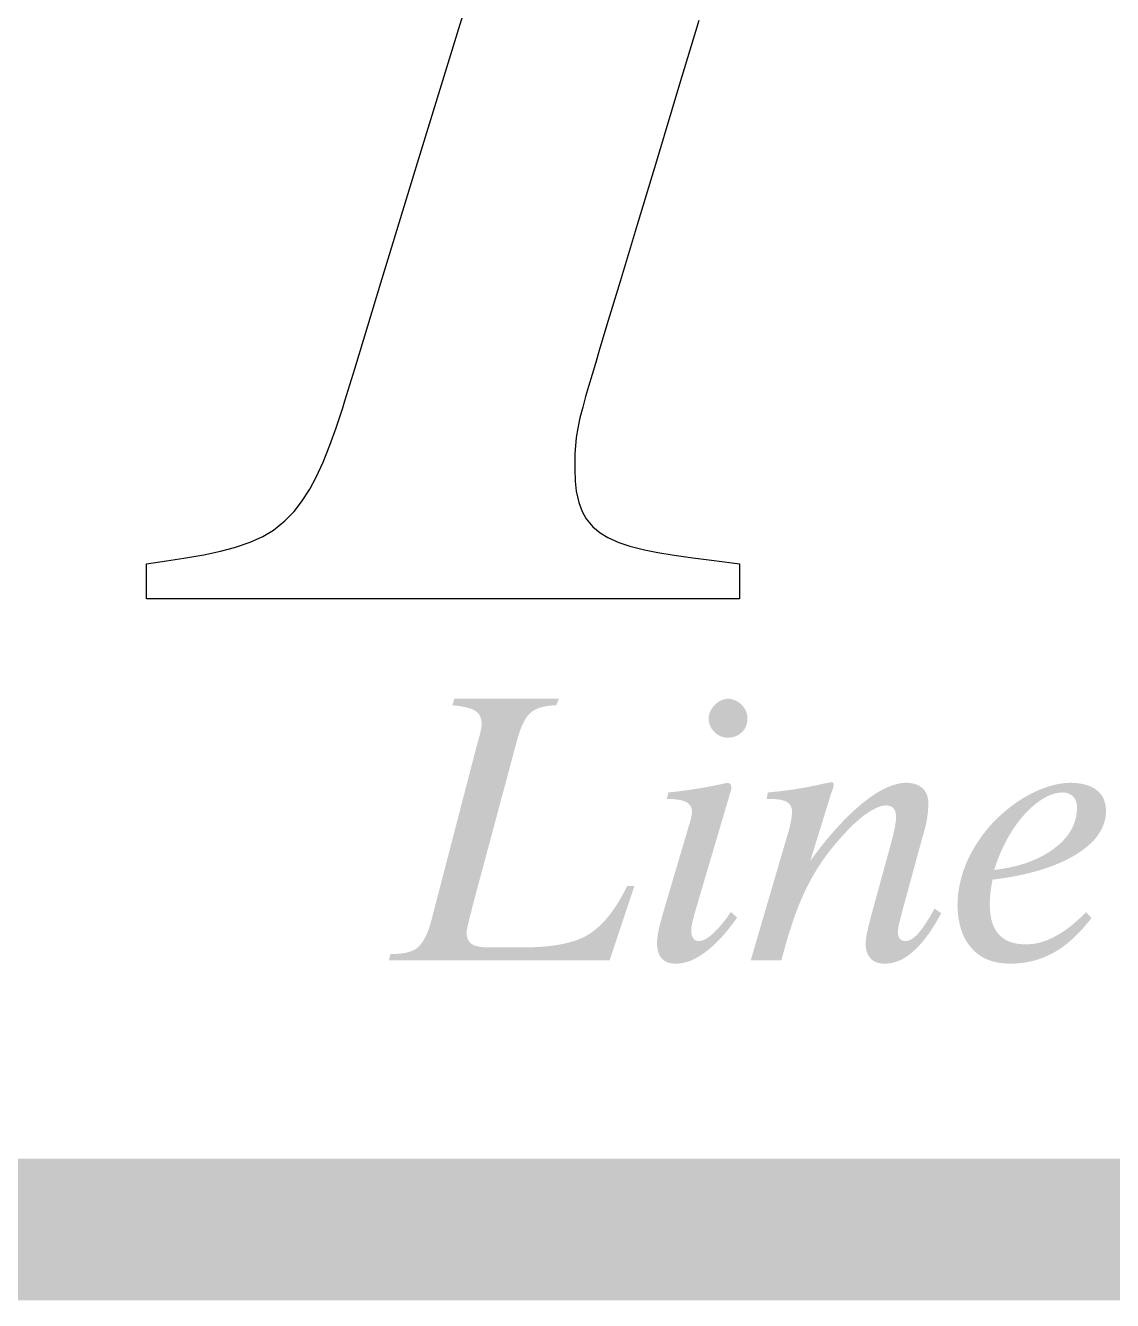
# Model space of a CAD drawing. Header units: millimetres. Extents: x 1167 to 1422, y 250 to 431.
# Drawn here: x 1280.9 to 1287.38, y 249.58 to 257.18 of the extents above; entities that cross this region are included whole.
import ezdxf

# ---------------------------------------------------------------- set-up
doc = ezdxf.new("R2010")
doc.units = ezdxf.units.MM
doc.header["$LTSCALE"] = 10
doc.layers.get('0').update_dxf_attribs({"linetype": 'CONTINUOUS'})

msp = doc.modelspace()

# ---------------------------------------------------------------- hatches: boundary and pattern name
h = msp.add_hatch(color=4)
edge = h.paths.add_edge_path()
edge.add_spline(control_points=[(1283.5651, 251.6992), (1283.5434, 251.7116), (1283.5323, 251.7366), (1283.5323, 251.7826), (1283.5408, 251.8175), (1283.5553, 251.876)], knot_values=[0, 0, 0, 0, 0.785714, 0.785714, 1, 1, 1, 1], degree=3, periodic=0)
edge.add_spline(control_points=[(1283.5553, 251.876), (1283.5605, 251.8904), (1283.5625, 251.9029), (1283.5638, 251.9114)], knot_values=[0, 0, 0, 0, 1, 1, 1, 1], degree=3, periodic=0)
edge.add_spline(control_points=[(1283.5638, 251.9114), (1283.6545, 252.2495), (1283.7452, 252.5875), (1283.8359, 252.9256)], knot_values=[0, 0, 0, 0, 1, 1, 1, 1], degree=3, periodic=0)
edge.add_spline(control_points=[(1283.8359, 252.9256), (1283.8576, 253.0024), (1283.8839, 253.0544), (1283.9167, 253.082)], knot_values=[0, 0, 0, 0, 1, 1, 1, 1], degree=3, periodic=0)
edge.add_spline(control_points=[(1283.9167, 253.082), (1283.9489, 253.1083), (1283.9995, 253.1221), (1284.0666, 253.124)], knot_values=[0, 0, 0, 0, 1, 1, 1, 1], degree=3, periodic=0)
edge.add_spline(control_points=[(1284.0666, 253.124), (1284.0718, 253.137), (1284.0771, 253.1499), (1284.0824, 253.1628)], knot_values=[0, 0, 0, 0, 1, 1, 1, 1], degree=3, periodic=0)
edge.add_spline(control_points=[(1284.0824, 253.1628), (1283.8747, 253.1628), (1283.667, 253.1628), (1283.4593, 253.1628)], knot_values=[0, 0, 0, 0, 1, 1, 1, 1], degree=3, periodic=0)
edge.add_spline(control_points=[(1283.4593, 253.1628), (1283.4556, 253.1499), (1283.4519, 253.137), (1283.4481, 253.124)], knot_values=[0, 0, 0, 0, 1, 1, 1, 1], degree=3, periodic=0)
edge.add_spline(control_points=[(1283.4481, 253.124), (1283.5119, 253.1181), (1283.5566, 253.1076), (1283.5829, 253.0918)], knot_values=[0, 0, 0, 0, 1, 1, 1, 1], degree=3, periodic=0)
edge.add_spline(control_points=[(1283.5829, 253.0918), (1283.6098, 253.0747), (1283.6216, 253.0485), (1283.6216, 253.0024), (1283.6203, 252.9893), (1283.617, 252.9748)], knot_values=[0, 0, 0, 0, 0.728571, 0.728571, 1, 1, 1, 1], degree=3, periodic=0)
edge.add_spline(control_points=[(1283.617, 252.9748), (1283.6144, 252.9584), (1283.6072, 252.9328), (1283.5973, 252.8993)], knot_values=[0, 0, 0, 0, 1, 1, 1, 1], degree=3, periodic=0)
edge.add_spline(control_points=[(1283.5973, 252.8993), (1283.506, 252.5479), (1283.4146, 252.1965), (1283.3016, 251.7616), (1283.274, 251.7077), (1283.2424, 251.6814)], knot_values=[0, 0, 0, 0, 0.808065, 0.808065, 1, 1, 1, 1], degree=3, periodic=0)
edge.add_spline(control_points=[(1283.2424, 251.6814), (1283.2115, 251.6538), (1283.1609, 251.6407), (1283.0886, 251.6413)], knot_values=[0, 0, 0, 0, 1, 1, 1, 1], degree=3, periodic=0)
edge.add_spline(control_points=[(1283.0788, 251.6413), (1283.0757, 251.6286), (1283.0726, 251.6159), (1283.0696, 251.6032)], knot_values=[0, 0, 0, 0, 1, 1, 1, 1], degree=3, periodic=0)
edge.add_spline(control_points=[(1283.0696, 251.6032), (1283.5079, 251.6032), (1283.9463, 251.6032), (1284.3847, 251.6032)], knot_values=[0, 0, 0, 0, 1, 1, 1, 1], degree=3, periodic=0)
edge.add_spline(control_points=[(1284.3847, 251.6032), (1284.434, 251.7509), (1284.4833, 251.8985), (1284.5326, 252.0462)], knot_values=[0, 0, 0, 0, 1, 1, 1, 1], degree=3, periodic=0)
edge.add_spline(control_points=[(1284.5326, 252.0462), (1284.5181, 252.0462), (1284.5036, 252.0462), (1284.4892, 252.0462)], knot_values=[0, 0, 0, 0, 1, 1, 1, 1], degree=3, periodic=0)
edge.add_spline(control_points=[(1284.4892, 252.0462), (1284.4208, 251.9049), (1284.3436, 251.8094), (1284.1731, 251.7044), (1284.039, 251.6801), (1283.805, 251.6801), (1283.7511, 251.6801), (1283.6972, 251.6801)], knot_values=[0, 0, 0, 0, 0.434081, 0.434081, 0.869651, 0.869651, 1, 1, 1, 1], degree=3, periodic=0)
edge.add_spline(control_points=[(1283.6972, 251.6801), (1283.6315, 251.6788), (1283.5868, 251.6847), (1283.5651, 251.6992)], knot_values=[0, 0, 0, 0, 1, 1, 1, 1], degree=3, periodic=0)
h = msp.add_hatch(color=4)
edge = h.paths.add_edge_path()
edge.add_spline(control_points=[(1285.1727, 252.963), (1285.1957, 252.9847), (1285.2062, 253.0123), (1285.2062, 253.0761), (1285.1957, 253.1023), (1285.1714, 253.1267)], knot_values=[0, 0, 0, 0, 0.525773, 0.525773, 1, 1, 1, 1], degree=3, periodic=0)
edge.add_spline(control_points=[(1285.1714, 253.1267), (1285.149, 253.1497), (1285.1208, 253.1615), (1285.0899, 253.1628)], knot_values=[0, 0, 0, 0, 1, 1, 1, 1], degree=3, periodic=0)
edge.add_spline(control_points=[(1285.0899, 253.1628), (1285.061, 253.1615), (1285.0353, 253.1497), (1285.0117, 253.1254)], knot_values=[0, 0, 0, 0, 1, 1, 1, 1], degree=3, periodic=0)
edge.add_spline(control_points=[(1285.0117, 253.1254), (1284.9874, 253.101), (1284.9755, 253.0747), (1284.9755, 253.0136), (1284.9874, 252.986), (1285.0104, 252.9643)], knot_values=[0, 0, 0, 0, 0.473118, 0.473118, 1, 1, 1, 1], degree=3, periodic=0)
edge.add_spline(control_points=[(1285.0104, 252.9643), (1285.0334, 252.9413), (1285.0597, 252.9302), (1285.0899, 252.9315)], knot_values=[0, 0, 0, 0, 1, 1, 1, 1], degree=3, periodic=0)
edge.add_spline(control_points=[(1285.0899, 252.9315), (1285.1234, 252.9302), (1285.151, 252.9413), (1285.1727, 252.963)], knot_values=[0, 0, 0, 0, 1, 1, 1, 1], degree=3, periodic=0)
h = msp.add_hatch(color=4)
edge = h.paths.add_edge_path()
edge.add_spline(control_points=[(1285.1017, 252.595), (1285.1044, 252.6029), (1285.1063, 252.6101), (1285.1076, 252.6173)], knot_values=[0, 0, 0, 0, 1, 1, 1, 1], degree=3, periodic=0)
edge.add_spline(control_points=[(1285.1076, 252.6173), (1285.1103, 252.6226), (1285.1103, 252.6285), (1285.1103, 252.6416), (1285.109, 252.6475), (1285.1044, 252.6535)], knot_values=[0, 0, 0, 0, 0.45, 0.45, 1, 1, 1, 1], degree=3, periodic=0)
edge.add_spline(control_points=[(1285.1044, 252.6535), (1285.0998, 252.6587), (1285.0932, 252.6607), (1285.0853, 252.662)], knot_values=[0, 0, 0, 0, 1, 1, 1, 1], degree=3, periodic=0)
edge.add_spline(control_points=[(1285.0853, 252.662), (1285.0827, 252.6607), (1285.0715, 252.6587), (1285.0498, 252.6535)], knot_values=[0, 0, 0, 0, 1, 1, 1, 1], degree=3, periodic=0)
edge.add_spline(control_points=[(1285.0498, 252.6535), (1284.9492, 252.6318), (1284.8428, 252.6153), (1284.735, 252.6042)], knot_values=[0, 0, 0, 0, 1, 1, 1, 1], degree=3, periodic=0)
edge.add_spline(control_points=[(1284.735, 252.6042), (1284.7321, 252.5915), (1284.7293, 252.5788), (1284.7264, 252.566)], knot_values=[0, 0, 0, 0, 1, 1, 1, 1], degree=3, periodic=0)
edge.add_spline(control_points=[(1284.7264, 252.566), (1284.7817, 252.5647), (1284.8217, 252.5588), (1284.8428, 252.5463)], knot_values=[0, 0, 0, 0, 1, 1, 1, 1], degree=3, periodic=0)
edge.add_spline(control_points=[(1284.8428, 252.5463), (1284.8645, 252.5345), (1284.8756, 252.5141), (1284.8756, 252.474), (1284.871, 252.4491), (1284.8599, 252.4129)], knot_values=[0, 0, 0, 0, 0.655738, 0.655738, 1, 1, 1, 1], degree=3, periodic=0)
edge.add_spline(control_points=[(1284.8599, 252.4129), (1284.8594, 252.412), (1284.859, 252.4112), (1284.8585, 252.4103)], knot_values=[0, 0, 0, 0, 1, 1, 1, 1], degree=3, periodic=0)
edge.add_spline(control_points=[(1284.8585, 252.4103), (1284.8082, 252.2398), (1284.7578, 252.0694), (1284.7074, 251.899)], knot_values=[0, 0, 0, 0, 1, 1, 1, 1], degree=3, periodic=0)
edge.add_spline(control_points=[(1284.7074, 251.899), (1284.6929, 251.8464), (1284.6818, 251.8063), (1284.6758, 251.7787)], knot_values=[0, 0, 0, 0, 1, 1, 1, 1], degree=3, periodic=0)
edge.add_spline(control_points=[(1284.6758, 251.7787), (1284.6712, 251.7498), (1284.6673, 251.7261), (1284.6673, 251.6656), (1284.6772, 251.6341), (1284.7153, 251.5933), (1284.7435, 251.5835), (1284.8349, 251.5835), (1284.8934, 251.6052), (1284.9552, 251.6525)], knot_values=[0, 0, 0, 0, 0.11924, 0.11924, 0.365671, 0.365671, 0.612101, 0.612101, 1, 1, 1, 1], degree=3, periodic=0)
edge.add_spline(control_points=[(1284.9552, 251.6525), (1285.0176, 251.6978), (1285.08, 251.7669), (1285.1451, 251.8582)], knot_values=[0, 0, 0, 0, 1, 1, 1, 1], degree=3, periodic=0)
edge.add_spline(control_points=[(1285.1451, 251.8582), (1285.1326, 251.8694), (1285.1201, 251.8806), (1285.1076, 251.8917)], knot_values=[0, 0, 0, 0, 1, 1, 1, 1], degree=3, periodic=0)
edge.add_spline(control_points=[(1285.1076, 251.8917), (1285.0695, 251.8365), (1285.0347, 251.7931), (1285.0005, 251.7629)], knot_values=[0, 0, 0, 0, 1, 1, 1, 1], degree=3, periodic=0)
edge.add_spline(control_points=[(1285.0005, 251.7629), (1284.967, 251.732), (1284.9394, 251.7176), (1284.9177, 251.7189)], knot_values=[0, 0, 0, 0, 1, 1, 1, 1], degree=3, periodic=0)
edge.add_spline(control_points=[(1284.9177, 251.7189), (1284.9032, 251.7176), (1284.8927, 251.7222), (1284.8842, 251.734)], knot_values=[0, 0, 0, 0, 1, 1, 1, 1], degree=3, periodic=0)
edge.add_spline(control_points=[(1284.8842, 251.734), (1284.8756, 251.7452), (1284.871, 251.7616), (1284.871, 251.7918), (1284.873, 251.8043), (1284.8756, 251.8188)], knot_values=[0, 0, 0, 0, 0.76087, 0.76087, 1, 1, 1, 1], degree=3, periodic=0)
edge.add_spline(control_points=[(1284.8756, 251.8188), (1284.8789, 251.8326), (1284.8842, 251.851), (1284.8888, 251.874)], knot_values=[0, 0, 0, 0, 1, 1, 1, 1], degree=3, periodic=0)
edge.add_spline(control_points=[(1284.8888, 251.874), (1284.9598, 252.1143), (1285.0307, 252.3546), (1285.1017, 252.595)], knot_values=[0, 0, 0, 0, 1, 1, 1, 1], degree=3, periodic=0)
h = msp.add_hatch(color=4)
edge = h.paths.add_edge_path()
edge.add_spline(control_points=[(1286.2775, 252.4517), (1286.2821, 252.4826), (1286.2847, 252.5115), (1286.2847, 252.5766), (1286.2742, 252.6068), (1286.2282, 252.6502), (1286.196, 252.6607), (1286.154, 252.662)], knot_values=[0, 0, 0, 0, 0.253165, 0.253165, 0.626582, 0.626582, 1, 1, 1, 1], degree=3, periodic=0)
edge.add_spline(control_points=[(1286.154, 252.662), (1286.079, 252.6607), (1285.9903, 252.6207), (1285.7938, 252.4596), (1285.6893, 252.3459), (1285.5808, 252.196)], knot_values=[0, 0, 0, 0, 0.498368, 0.498368, 1, 1, 1, 1], degree=3, periodic=0)
edge.add_spline(control_points=[(1285.5808, 252.196), (1285.6229, 252.3321), (1285.665, 252.4681), (1285.707, 252.6042)], knot_values=[0, 0, 0, 0, 1, 1, 1, 1], degree=3, periodic=0)
edge.add_spline(control_points=[(1285.707, 252.6042), (1285.7123, 252.616), (1285.7156, 252.6245), (1285.7169, 252.6318)], knot_values=[0, 0, 0, 0, 1, 1, 1, 1], degree=3, periodic=0)
edge.add_spline(control_points=[(1285.7169, 252.6318), (1285.7189, 252.637), (1285.7202, 252.6416), (1285.7202, 252.6521), (1285.7202, 252.6574), (1285.7182, 252.6607)], knot_values=[0, 0, 0, 0, 0.3125, 0.3125, 1, 1, 1, 1], degree=3, periodic=0)
edge.add_spline(control_points=[(1285.7182, 252.6607), (1285.7156, 252.6633), (1285.7123, 252.6646), (1285.707, 252.6659)], knot_values=[0, 0, 0, 0, 1, 1, 1, 1], degree=3, periodic=0)
edge.add_spline(control_points=[(1285.707, 252.6659), (1285.7051, 252.6646), (1285.6913, 252.662), (1285.6689, 252.6587)], knot_values=[0, 0, 0, 0, 1, 1, 1, 1], degree=3, periodic=0)
edge.add_spline(control_points=[(1285.6689, 252.6587), (1285.5578, 252.6318), (1285.4435, 252.614), (1285.3278, 252.6042)], knot_values=[0, 0, 0, 0, 1, 1, 1, 1], degree=3, periodic=0)
edge.add_spline(control_points=[(1285.3278, 252.6042), (1285.3254, 252.5915), (1285.323, 252.5788), (1285.3206, 252.566)], knot_values=[0, 0, 0, 0, 1, 1, 1, 1], degree=3, periodic=0)
edge.add_spline(control_points=[(1285.3206, 252.566), (1285.3272, 252.566), (1285.3337, 252.566), (1285.3403, 252.566)], knot_values=[0, 0, 0, 0, 1, 1, 1, 1], degree=3, periodic=0)
edge.add_spline(control_points=[(1285.3403, 252.566), (1285.3896, 252.5647), (1285.4244, 252.5588), (1285.4435, 252.5463)], knot_values=[0, 0, 0, 0, 1, 1, 1, 1], degree=3, periodic=0)
edge.add_spline(control_points=[(1285.4435, 252.5463), (1285.4625, 252.5345), (1285.4724, 252.5154), (1285.4724, 252.474), (1285.4698, 252.4537), (1285.4652, 252.43)], knot_values=[0, 0, 0, 0, 0.619048, 0.619048, 1, 1, 1, 1], degree=3, periodic=0)
edge.add_spline(control_points=[(1285.4652, 252.43), (1285.4606, 252.4044), (1285.4533, 252.3768), (1285.4435, 252.3459)], knot_values=[0, 0, 0, 0, 1, 1, 1, 1], degree=3, periodic=0)
edge.add_spline(control_points=[(1285.4435, 252.3459), (1285.371, 252.0983), (1285.2985, 251.8508), (1285.2259, 251.6032)], knot_values=[0, 0, 0, 0, 1, 1, 1, 1], degree=3, periodic=0)
edge.add_spline(control_points=[(1285.2259, 251.6032), (1285.2868, 251.6032), (1285.3477, 251.6032), (1285.4087, 251.6032)], knot_values=[0, 0, 0, 0, 1, 1, 1, 1], degree=3, periodic=0)
edge.add_spline(control_points=[(1285.4087, 251.6032), (1285.4507, 251.7642), (1285.4936, 251.8946), (1285.5854, 252.0942), (1285.6402, 252.1859), (1285.7721, 252.3492), (1285.8332, 252.4129), (1285.8904, 252.4589)], knot_values=[0, 0, 0, 0, 0.337317, 0.337317, 0.66655, 0.66655, 1, 1, 1, 1], degree=3, periodic=0)
edge.add_spline(control_points=[(1285.8904, 252.4589), (1285.9476, 252.503), (1285.9949, 252.526), (1286.0324, 252.5273)], knot_values=[0, 0, 0, 0, 1, 1, 1, 1], degree=3, periodic=0)
edge.add_spline(control_points=[(1286.0324, 252.5273), (1286.0527, 252.526), (1286.0685, 252.52), (1286.0777, 252.5095)], knot_values=[0, 0, 0, 0, 1, 1, 1, 1], degree=3, periodic=0)
edge.add_spline(control_points=[(1286.0777, 252.5095), (1286.0876, 252.497), (1286.0922, 252.4806), (1286.0922, 252.4405), (1286.0897, 252.4214), (1286.0803, 252.3735), (1286.0731, 252.3406), (1286.0218, 252.1537), (1285.9818, 252.0076), (1285.9417, 251.8615)], knot_values=[0, 0, 0, 0, 0.219979, 0.219979, 0.362669, 0.362669, 0.501637, 0.501637, 1, 1, 1, 1], degree=3, periodic=0)
edge.add_spline(control_points=[(1285.9417, 251.8615), (1285.9325, 251.8234), (1285.9239, 251.7905), (1285.9187, 251.7655)], knot_values=[0, 0, 0, 0, 1, 1, 1, 1], degree=3, periodic=0)
edge.add_spline(control_points=[(1285.9187, 251.7655), (1285.9141, 251.7392), (1285.9108, 251.7189), (1285.9108, 251.6643), (1285.9213, 251.6354), (1285.9404, 251.615)], knot_values=[0, 0, 0, 0, 0.289157, 0.289157, 1, 1, 1, 1], degree=3, periodic=0)
edge.add_spline(control_points=[(1285.9404, 251.615), (1285.9614, 251.5933), (1285.989, 251.5835), (1286.0823, 251.5835), (1286.1395, 251.6065), (1286.1947, 251.6571)], knot_values=[0, 0, 0, 0, 0.373239, 0.373239, 1, 1, 1, 1], degree=3, periodic=0)
edge.add_spline(control_points=[(1286.1947, 251.6571), (1286.2499, 251.7051), (1286.3064, 251.7813), (1286.3616, 251.8845)], knot_values=[0, 0, 0, 0, 1, 1, 1, 1], degree=3, periodic=0)
edge.add_spline(control_points=[(1286.3616, 251.8845), (1286.3481, 251.8935), (1286.3345, 251.9025), (1286.3209, 251.9114)], knot_values=[0, 0, 0, 0, 1, 1, 1, 1], degree=3, periodic=0)
edge.add_spline(control_points=[(1286.3209, 251.9114), (1286.2847, 251.8437), (1286.2525, 251.7958), (1286.2249, 251.7642)], knot_values=[0, 0, 0, 0, 1, 1, 1, 1], degree=3, periodic=0)
edge.add_spline(control_points=[(1286.2249, 251.7642), (1286.1967, 251.7333), (1286.1717, 251.7176), (1286.15, 251.7189)], knot_values=[0, 0, 0, 0, 1, 1, 1, 1], degree=3, periodic=0)
edge.add_spline(control_points=[(1286.15, 251.7189), (1286.1355, 251.7176), (1286.1237, 251.7222), (1286.1152, 251.732)], knot_values=[0, 0, 0, 0, 1, 1, 1, 1], degree=3, periodic=0)
edge.add_spline(control_points=[(1286.1152, 251.732), (1286.1079, 251.7399), (1286.1033, 251.7537), (1286.1033, 251.7826), (1286.1053, 251.7977), (1286.1093, 251.8175)], knot_values=[0, 0, 0, 0, 0.613636, 0.613636, 1, 1, 1, 1], degree=3, periodic=0)
edge.add_spline(control_points=[(1286.1093, 251.8175), (1286.1139, 251.8352), (1286.1211, 251.8641), (1286.1309, 251.9029)], knot_values=[0, 0, 0, 0, 1, 1, 1, 1], degree=3, periodic=0)
edge.add_spline(control_points=[(1286.1309, 251.9029), (1286.1717, 252.0521), (1286.2124, 252.2013), (1286.2532, 252.3505)], knot_values=[0, 0, 0, 0, 1, 1, 1, 1], degree=3, periodic=0)
edge.add_spline(control_points=[(1286.2532, 252.3505), (1286.2644, 252.3853), (1286.2729, 252.4188), (1286.2775, 252.4517)], knot_values=[0, 0, 0, 0, 1, 1, 1, 1], degree=3, periodic=0)
h = msp.add_hatch(color=4)
edge = h.paths.add_edge_path()
edge.add_spline(control_points=[(1286.6672, 252.0843), (1286.8782, 252.1099), (1287.0429, 252.1597), (1287.2837, 252.3071), (1287.3435, 252.3939), (1287.3435, 252.5463), (1287.3258, 252.5877), (1287.2896, 252.6173)], knot_values=[0, 0, 0, 0, 0.396417, 0.396417, 0.791868, 0.791868, 1, 1, 1, 1], degree=3, periodic=0)
edge.add_spline(control_points=[(1287.2896, 252.6173), (1287.2535, 252.6462), (1287.2009, 252.6607), (1287.1319, 252.662)], knot_values=[0, 0, 0, 0, 1, 1, 1, 1], degree=3, periodic=0)
edge.add_spline(control_points=[(1287.1319, 252.662), (1287.0583, 252.6607), (1286.9814, 252.639), (1286.8999, 252.5983)], knot_values=[0, 0, 0, 0, 1, 1, 1, 1], degree=3, periodic=0)
edge.add_spline(control_points=[(1286.8999, 252.5983), (1286.8178, 252.5562), (1286.7422, 252.4984), (1286.6712, 252.4261)], knot_values=[0, 0, 0, 0, 1, 1, 1, 1], degree=3, periodic=0)
edge.add_spline(control_points=[(1286.6712, 252.4261), (1286.6035, 252.3524), (1286.5509, 252.2736), (1286.5135, 252.1888)], knot_values=[0, 0, 0, 0, 1, 1, 1, 1], degree=3, periodic=0)
edge.add_spline(control_points=[(1286.5135, 252.1888), (1286.4773, 252.1027), (1286.4596, 252.0179), (1286.4583, 251.9351)], knot_values=[0, 0, 0, 0, 1, 1, 1, 1], degree=3, periodic=0)
edge.add_spline(control_points=[(1286.4583, 251.9351), (1286.4596, 251.8234), (1286.4872, 251.7366), (1286.5424, 251.6755)], knot_values=[0, 0, 0, 0, 1, 1, 1, 1], degree=3, periodic=0)
edge.add_spline(control_points=[(1286.5424, 251.6755), (1286.5976, 251.6124), (1286.6745, 251.5835), (1286.8657, 251.5835), (1286.9522, 251.605), (1287.1089, 251.6919), (1287.1851, 251.7616), (1287.2574, 251.8556)], knot_values=[0, 0, 0, 0, 0.344514, 0.344514, 0.672844, 0.672844, 1, 1, 1, 1], degree=3, periodic=0)
edge.add_spline(control_points=[(1287.2574, 251.8556), (1287.2465, 251.8676), (1287.2355, 251.8797), (1287.2246, 251.8917)], knot_values=[0, 0, 0, 0, 1, 1, 1, 1], degree=3, periodic=0)
edge.add_spline(control_points=[(1287.2246, 251.8917), (1287.1648, 251.828), (1287.103, 251.78), (1287.0419, 251.7471)], knot_values=[0, 0, 0, 0, 1, 1, 1, 1], degree=3, periodic=0)
edge.add_spline(control_points=[(1287.0419, 251.7471), (1286.9814, 251.7136), (1286.9229, 251.6978), (1286.867, 251.6992)], knot_values=[0, 0, 0, 0, 1, 1, 1, 1], degree=3, periodic=0)
edge.add_spline(control_points=[(1286.867, 251.6992), (1286.7948, 251.6978), (1286.7409, 251.7176), (1286.7047, 251.7583)], knot_values=[0, 0, 0, 0, 1, 1, 1, 1], degree=3, periodic=0)
edge.add_spline(control_points=[(1286.7047, 251.7583), (1286.6686, 251.7971), (1286.6508, 251.8569), (1286.6508, 251.9535), (1286.6521, 251.9739), (1286.6541, 252.0002)], knot_values=[0, 0, 0, 0, 0.836735, 0.836735, 1, 1, 1, 1], degree=3, periodic=0)
edge.add_spline(control_points=[(1286.6541, 252.0002), (1286.6567, 252.0245), (1286.6613, 252.0534), (1286.6672, 252.0843)], knot_values=[0, 0, 0, 0, 1, 1, 1, 1], degree=3, periodic=0)
edge = h.paths.add_edge_path(flags=16)
edge.add_spline(control_points=[(1287.1477, 252.5805), (1287.1635, 252.5634), (1287.1707, 252.5417), (1287.1707, 252.4201), (1287.126, 252.3393), (1287.0373, 252.2723)], knot_values=[0, 0, 0, 0, 0.216216, 0.216216, 1, 1, 1, 1], degree=3, periodic=0)
edge.add_spline(control_points=[(1287.0373, 252.2723), (1286.9479, 252.2033), (1286.8289, 252.1605), (1286.6771, 252.1421)], knot_values=[0, 0, 0, 0, 1, 1, 1, 1], degree=3, periodic=0)
edge.add_spline(control_points=[(1286.6771, 252.1421), (1286.7192, 252.2756), (1286.7796, 252.3866), (1286.8578, 252.4734)], knot_values=[0, 0, 0, 0, 1, 1, 1, 1], degree=3, periodic=0)
edge.add_spline(control_points=[(1286.8578, 252.4734), (1286.9374, 252.5595), (1287.013, 252.6029), (1287.0852, 252.6042)], knot_values=[0, 0, 0, 0, 1, 1, 1, 1], degree=3, periodic=0)
edge.add_spline(control_points=[(1287.0852, 252.6042), (1287.1115, 252.6029), (1287.1332, 252.595), (1287.1477, 252.5805)], knot_values=[0, 0, 0, 0, 1, 1, 1, 1], degree=3, periodic=0)

# ---------------------------------------------------------------- linework, layer by layer
msp.add_lwpolyline([(1167.1787, 249.9985, 0.8461, 0.8461, 0), (1421.6603, 249.9985, 0.8461, 0.8461, 0), (1421.6603, 430.2834, 0.8461, 0.8461, 0), (1167.1787, 430.2834, 0.8461, 0.8461, 0)], format="xyseb", close=True)
msp.add_polyline3d([(1284.9169, 257.2062, 0), (1284.7963, 256.807, 0), (1284.6694, 256.387, 0), (1284.5489, 255.9878, 0), (1284.4472, 255.6511, 0), (1284.3769, 255.4186, 0), (1284.3507, 255.3318, 0), (1284.3231, 255.2397, 0), (1284.2999, 255.1621, 0), (1284.2803, 255.0964, 0), (1284.2589, 255.0234, 0), (1284.2419, 254.9644, 0), (1284.2245, 254.9014, 0), (1284.2081, 254.8377, 0), (1284.1945, 254.7766, 0), (1284.1851, 254.7193, 0), (1284.1782, 254.6222, 0), (1284.1776, 254.5571, 0), (1284.1776, 254.5324, 0), (1284.1798, 254.4609, 0), (1284.1862, 254.4003, 0), (1284.2007, 254.3329, 0), (1284.2207, 254.2785, 0), (1284.2454, 254.2344, 0), (1284.2844, 254.1875, 0), (1284.328, 254.1515, 0), (1284.3746, 254.1235, 0), (1284.4402, 254.0945, 0), (1284.5059, 254.0729, 0), (1284.5925, 254.0511, 0), (1284.6728, 254.0351, 0), (1284.7705, 254.0189, 0), (1284.8808, 254.0031, 0), (1284.9912, 253.9887, 0), (1285.1148, 253.9734, 0), (1285.1584, 253.968, 0), (1285.1584, 253.9608, 0), (1285.1584, 253.9416, 0), (1285.1584, 253.9137, 0), (1285.1584, 253.8807, 0), (1285.1584, 253.8459, 0), (1285.1584, 253.8128, 0), (1285.1584, 253.785, 0), (1285.1584, 253.7657, 0), (1285.1584, 253.7585, 0), (1285.0373, 253.7585, 0), (1284.7125, 253.7585, 0), (1284.2423, 253.7585, 0), (1283.6849, 253.7585, 0), (1283.0984, 253.7585, 0), (1282.541, 253.7585, 0), (1282.0708, 253.7585, 0), (1281.7461, 253.7585, 0), (1281.6249, 253.7585, 0), (1281.6249, 253.7657, 0), (1281.6249, 253.785, 0), (1281.6249, 253.8128, 0), (1281.6249, 253.8459, 0), (1281.6249, 253.8807, 0), (1281.6249, 253.9137, 0), (1281.6249, 253.9416, 0), (1281.6249, 253.9608, 0), (1281.6249, 253.968, 0), (1281.744, 253.9852, 0), (1281.8475, 254.0009, 0), (1281.9662, 254.0212, 0), (1282.0655, 254.0418, 0), (1282.1491, 254.0635, 0), (1282.2425, 254.0954, 0), (1282.3183, 254.1304, 0), (1282.3806, 254.1682, 0), (1282.4491, 254.2227, 0), (1282.5038, 254.2794, 0), (1282.5482, 254.3365, 0), (1282.597, 254.4127, 0), (1282.6355, 254.4843, 0), (1282.6765, 254.5729, 0), (1282.7177, 254.6747, 0), (1282.7551, 254.7784, 0), (1282.7941, 254.8965, 0), (1282.8072, 254.9386, 0), (1282.8656, 255.1297, 0), (1283.022, 255.6418, 0), (1283.2485, 256.3833, 0), (1283.517, 257.2623, 0)])

doc.saveas('drawing.dxf')
